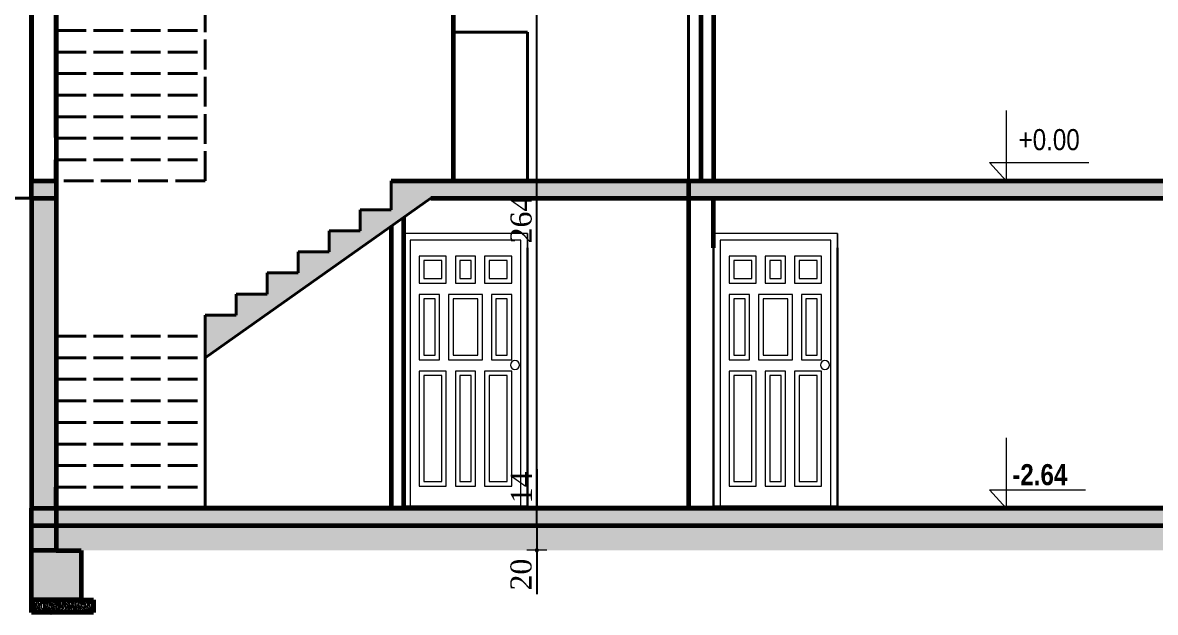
# Model space of a CAD drawing. Header units: millimetres. Extents: x -4146 to 23, y -2153 to 7365.
# Drawn here: x -2725 to -1812, y 3466 to 3942 of the extents above; entities that cross this region are included whole.
import ezdxf

# ---------------------------------------------------------------- set-up
doc = ezdxf.new("R2010")
doc.units = ezdxf.units.MM
doc.linetypes.add('ACAD_ISO02W100', pattern=[15, 12, -3])
for name, color, linetype, lineweight in [('.. menuiserie', 40, 'Continuous', 20), ('Cotation', 242, 'Continuous', 20), ('ESC', 111, 'Continuous', 40), ('HA', 8, 'Continuous', 20), ('minuiserue', 3, 'Continuous', 30), ('MUR', 6, 'Continuous', 60)]:
    doc.layers.add(name, color=color, linetype=linetype, lineweight=lineweight)
doc.styles.add('cotation', font='times.ttf', dxfattribs={"height": 17})
doc.styles.add('Technic', font='ARIALN.TTF', dxfattribs={"height": 17})
doc.dimstyles.new('ech-100', dxfattribs={"dimtxt": 17, "dimasz": 0.02, "dimexe": 1.25, "dimexo": 0.625, "dimgap": 4, "dimtad": 1, "dimdec": 0, "dimtxsty": 'cotation', "dimblk": 'cotation', "dimcen": 2, "dimse1": 1, "dimse2": 1, "dimadec": 0, "dimazin": 0, "dimtfac": 1, "dimtdec": 0, "dimtix": 1, "dimtmove": 0, "dimatfit": 3, "dimldrblk": 'cotation', "dimfxl": 1.25, "dimtolj": 1, "dimarcsym": 0})

# ---------------------------------------------------------------- blocks, each defined once
blk = doc.blocks.new('P100X220')
for p, q in [((0, 220), (100, 220)), ((0, 220), (0, 0)), ((0, 0), (0, 220)), ((100, 220), (100, 0)), ((100, 220), (100, 0)), ((5.45, 214.55), (94.55, 214.55)), ((5.45, 0), (5.45, 214.55)), ((94.55, 214.55), (94.55, 0)), ((0, 0), (100, 0))]:
    blk.add_line(p, q)
for points in [[(12.73, 201.82), (34.55, 201.82), (34.55, 180), (12.73, 180)], [(41.82, 201.82), (58.18, 201.82), (58.18, 180), (41.82, 180)], [(65.45, 201.82), (87.27, 201.82), (87.27, 180), (65.45, 180)], [(16.36, 198.18), (30.91, 198.18), (30.91, 183.64), (16.36, 183.64)], [(45.45, 198.18), (54.55, 198.18), (54.55, 183.64), (45.45, 183.64)], [(69.09, 198.18), (83.64, 198.18), (83.64, 183.64), (69.09, 183.64)], [(12.73, 170.91), (29.09, 170.91), (29.09, 118.18), (12.73, 118.18)], [(16.36, 167.27), (25.45, 167.27), (25.45, 121.82), (16.36, 121.82)], [(36.36, 170.91), (63.64, 170.91), (63.64, 118.18), (36.36, 118.18)], [(40, 167.27), (60, 167.27), (60, 121.82), (40, 121.82)], [(70.91, 170.91), (87.27, 170.91), (87.27, 118.18), (70.91, 118.18)], [(74.55, 167.27), (83.64, 167.27), (83.64, 121.82), (74.55, 121.82)], [(12.73, 109.09), (34.55, 109.09), (34.55, 16.36), (12.73, 16.36)], [(16.36, 105.45), (30.91, 105.45), (30.91, 20), (16.36, 20)], [(41.82, 109.09), (58.18, 109.09), (58.18, 16.36), (41.82, 16.36)], [(45.45, 105.45), (54.55, 105.45), (54.55, 20), (45.45, 20)], [(65.45, 109.09), (87.27, 109.09), (87.27, 16.36), (65.45, 16.36)], [(69.09, 105.45), (83.64, 105.45), (83.64, 20), (69.09, 20)]]:
    blk.add_lwpolyline(points, close=True)
blk.add_circle((10.12, 113.95), 3.64)
blk = doc.blocks.new('cotation')
at = {"layer": 'Cotation'}
h = blk.add_hatch(color=256, dxfattribs=at)
h.paths.add_polyline_path([(57.15, 0), (62.15, 0, 0.41421356), (0, 62.15), (0, 57.15, -0.41421356)])
h.paths.add_polyline_path([(0, -57.15), (0, -62.15, 0.41421356), (62.15, 0), (57.15, 0, -0.41421356)])
h.paths.add_polyline_path([(0, -62.15), (0, -57.15, -0.41421356), (-57.15, 0), (-62.15, 0, 0.41421356)])
h.paths.add_polyline_path([(0, 57.15), (0, 62.15, 0.41421356), (-62.15, 0), (-57.15, 0, -0.41421356)])
for p, q in [((-152.4, 0), (152.4, 0)), ((0, 406.4), (0, -406.4))]:
    blk.add_line(p, q, dxfattribs=at)
for radius, start, end in [(62.15, 0, 180), (62.15, 180, 0), (57.15, 0, 180), (57.15, 180, 0)]:
    blk.add_arc((0, 0), radius, start, end, dxfattribs=at)
blk = doc.blocks.new('*D308')
at = {"layer": 'Defpoints', "color": 0}
for p in [(-2329.8, 3536.25), (-2310.52, 3536.25), (-2329.8, 3516.25)]:
    blk.add_point(p, dxfattribs=at)
at = {"layer": 'HA', "color": 0, "lineweight": -2}
for p, q in [((-2310.52, 3536.23), (-2310.52, 3516.27)), ((-2310.52, 3516.25), (-2310.52, 3480.83))]:
    blk.add_line(p, q, dxfattribs=at)
at = {"layer": 'HA', "color": 0, "lineweight": -2, "xscale": 0.02, "yscale": 0.02, "zscale": 0.02}
for p, rotation in [((-2310.52, 3536.25), 90), ((-2310.52, 3516.25), 270)]:
    blk.add_blockref('cotation', p, dxfattribs=dict(at, rotation=rotation))
at = {"layer": 'HA', "color": 0, "insert": (-2323.17, 3496.67), "char_height": 17, "attachment_point": 5, "rotation": 90, "style": 'cotation'}
blk.add_mtext('\\A1;20', dxfattribs=at)
blk = doc.blocks.new('*D309')
at = {"layer": 'Defpoints', "color": 0}
for p in [(-2310.51, 3550.23), (-2310.51, 3550.23), (-2341.3, 3536.23)]:
    blk.add_point(p, dxfattribs=at)
at = {"layer": 'HA', "color": 0, "lineweight": -2}
for p, q in [((-2310.51, 3581.66), (-2310.51, 3550.23)), ((-2310.51, 3536.25), (-2310.51, 3550.21))]:
    blk.add_line(p, q, dxfattribs=at)
at = {"layer": 'HA', "color": 0, "lineweight": -2, "xscale": 0.02, "yscale": 0.02, "zscale": 0.02}
for p, rotation in [((-2310.51, 3550.23), 90), ((-2310.51, 3536.23), 270)]:
    blk.add_blockref('cotation', p, dxfattribs=dict(at, rotation=rotation))
at = {"layer": 'HA', "color": 0, "insert": (-2323.01, 3567.01), "char_height": 17, "attachment_point": 5, "rotation": 90, "style": 'cotation'}
blk.add_mtext('\\A1;14', dxfattribs=at)
blk = doc.blocks.new('*D310')
at = {"layer": 'Defpoints', "color": 0}
for p in [(-2310.43, 3814.23), (-2292.63, 3814.23), (-2292.63, 3550.23)]:
    blk.add_point(p, dxfattribs=at)
at = {"layer": 'HA', "color": 0, "lineweight": -2}
blk.add_line((-2310.43, 3550.25), (-2310.43, 3814.21), dxfattribs=at)
at = {"layer": 'HA', "color": 0, "lineweight": -2, "xscale": 0.02, "yscale": 0.02, "zscale": 0.02}
for p, rotation in [((-2310.43, 3814.23), 90), ((-2310.43, 3550.23), 270)]:
    blk.add_blockref('cotation', p, dxfattribs=dict(at, rotation=rotation))
at = {"layer": 'HA', "color": 0, "insert": (-2323.08, 3783.09), "char_height": 17, "attachment_point": 5, "rotation": 90, "style": 'cotation'}
blk.add_mtext('\\A1;264', dxfattribs=at)
blk = doc.blocks.new('*D311')
at = {"layer": 'Defpoints', "color": 0}
for p in [(-2313.06, 4238.83), (-2310.43, 4238.83), (-2292.63, 3814.23)]:
    blk.add_point(p, dxfattribs=at)
at = {"layer": 'HA', "color": 0, "lineweight": -2}
blk.add_line((-2310.43, 3814.25), (-2310.43, 4238.81), dxfattribs=at)
at = {"layer": 'HA', "color": 0, "lineweight": -2, "xscale": 0.02, "yscale": 0.02, "zscale": 0.02}
for p, rotation in [((-2310.43, 4238.83), 90), ((-2310.43, 3814.23), 270)]:
    blk.add_blockref('cotation', p, dxfattribs=dict(at, rotation=rotation))
at = {"layer": 'HA', "color": 0, "insert": (-2323.08, 4026.53), "char_height": 17, "attachment_point": 5, "rotation": 90, "style": 'cotation'}
blk.add_mtext('\\A1;425', dxfattribs=at)

msp = doc.modelspace()

# ---------------------------------------------------------------- hatches: boundary and pattern name
at = {"layer": 'HA'}
h = msp.add_hatch(dxfattribs=at)
h.set_pattern_fill('GRAVEL', color=256, scale=2, style=0)
h.set_pattern_definition([(228.0128, (572.3263, 12247.7046), (-406.4003453, -457.2005618), [6.83442, -676.61]), (184.9697, (567.7543, 12242.6246), (609.6009861, 50.7996415), [11.7281, -1161.08]), (132.5104, (556.0703, 12241.6086), (507.9996304, -558.8005458), [8.26964, -818.694]), (267.2737, (536.2583, 12228.9086), (50.7997794, 1015.99967307), [10.6801, -1057.328]), (292.8337, (535.7503, 12218.2406), (-254.0007211, 609.6003466), [10.47268, -1036.796]), (357.2737, (539.8143, 12208.5886), (-1015.99967307, 50.7997794), [10.6801, -1057.328]), (37.6942, (550.4823, 12208.0806), (-660.40041722, -507.99954714), [14.12388, -1398.262]), (72.2553, (561.6583, 12216.7166), (355.6007113, 1117.60032412), [13.3344, -1320.106]), (121.4296, (565.7223, 12229.4166), (-406.4001047, 660.3992232), [10.71626, -1060.91]), (175.2364, (560.1343, 12238.5606), (558.799561, -50.7995233), [12.23426, -599.478]), (222.3974, (547.9423, 12239.5766), (-609.60001834, -558.799273), [15.82156, -1566.336]), (138.8141, (586.5503, 12228.4006), (-355.5997735, 304.7995311), [5.4001, -534.612]), (171.4692, (582.4863, 12231.9566), (660.3989919, -101.600256), [10.27364, -1017.092]), (225, (572.326, 12233.48), (-1e-14, -50.79997), [7.18418, -64.6578]), (203.1986, (568.7703, 12239.5766), (254.0008565, 101.6004455), [3.86882, -383.012]), (291.8014, (565.214, 12238.053), (-50.800036, 152.400098), [5.47132, -268.096]), (30.9638, (567.246, 12232.9726), (152.399839, 101.600079), [8.8864, -287.326]), (161.5651, (574.866, 12237.545), (101.600046, -50.799924), [6.42574, -154.218]), (16.3895, (535.7503, 12238.0526), (508.0002803, 152.399683), [9.00176, -891.176]), (70.3462, (544.3863, 12240.5926), (-203.1994338, -558.7992098), [7.55198, -747.644]), (293.1986, (574.8663, 12247.7046), (-101.6004455, 254.0008565), [7.7376, -379.144]), (343.6105, (577.9143, 12240.5926), (-508.0002803, 152.399683), [9.00176, -891.176]), (339.444, (535.7503, 12206.5566), (-254.0003153, 101.5998767), [8.6807, -425.354]), (294.7751, (543.8783, 12203.5086), (-253.9994081, 558.7997405), [7.27344, -720.072]), (66.8014, (575.3743, 12196.9046), (101.6004455, 254.0008565), [7.7376, -379.144]), (17.354, (578.4223, 12204.0166), (-660.4000356, -203.1996935), [8.51566, -843.048]), (69.444, (550.4823, 12196.9046), (-101.5998767, -254.0003153), [4.34036, -429.696]), (101.3099, (572.326, 12196.905), (-50.799749, 203.199349), [2.5903, -256.44]), (165.9638, (571.818, 12199.445), (152.400107, -50.799912), [10.47268, -198.981]), (186.009, (561.6583, 12201.9846), (507.9992509, 50.7998814), [9.70534, -960.828]), (303.6901, (567.246, 12228.4), (-50.800017, 101.599902), [7.32648, -175.8356]), (353.1572, (571.3103, 12222.3046), (863.60035713, -101.60045503), [12.79114, -1266.32]), (60.9454, (584.0103, 12220.7806), (-203.1995273, -355.5991522), [5.23016, -517.788]), (90, (586.55, 12225.353), (-50.8, 50.8), [3.048, -47.752]), (120.2564, (560.6423, 12203.5086), (203.1995693, -355.5998206), [7.05734, -698.678]), (48.0128, (557.0863, 12209.6046), (406.4003453, 457.2005618), [13.66886, -669.776]), (0, (566.23, 12219.765), (50.8, 50.8), [13.208, -37.592]), (325.3048, (579.4383, 12219.7646), (-507.9991198, 355.6000338), [8.0322, -795.186]), (254.0546, (586.042, 12215.1926), (-50.8001296, -203.200484), [7.39658, -362.434]), (207.646, (584.0103, 12208.0806), (-965.199661, -508.0003195), [12.0429, -1192.25]), (175.4261, (573.3423, 12202.4926), (-660.4001521, 50.79975422), [12.74058, -1261.316]), (175.4261, (573.3423, 12202.4926), (-660.4001521, 50.79975422), [12.74058, -1261.316])])
h.paths.add_polyline_path([(-1237.292, 3536.214), (-2698.054, 3536.214), (-2698.054, 3516.214), (-1237.292, 3516.214)])
h = msp.add_hatch(dxfattribs=at)
h.set_pattern_fill('GRAVEL', color=256, scale=2, style=0)
h.set_pattern_definition([(311.9872, (-4507.672, 12247.7046), (406.4003453, -457.2005618), [6.83442, -676.61]), (355.0303, (-4503.1001, 12242.6246), (-609.6009861, 50.7996415), [11.7281, -1161.08]), (47.4896, (-4491.416, 12241.6086), (-507.9996304, -558.8005458), [8.26964, -818.694]), (272.7263, (-4471.6041, 12228.9086), (-50.7997794, 1015.99967307), [10.6801, -1057.328]), (247.1663, (-4471.0961, 12218.2406), (254.0007211, 609.6003466), [10.47268, -1036.796]), (182.7263, (-4475.1601, 12208.5886), (1015.99967307, 50.7997794), [10.6801, -1057.328]), (142.3058, (-4485.8281, 12208.0806), (660.40041722, -507.99954714), [14.12388, -1398.262]), (107.7447, (-4497.0041, 12216.7166), (-355.6007113, 1117.60032412), [13.3344, -1320.106]), (58.5704, (-4501.0681, 12229.4166), (406.4001047, 660.3992232), [10.71626, -1060.91]), (4.7636, (-4495.48, 12238.5606), (-558.799561, -50.7995233), [12.23426, -599.478]), (317.6026, (-4483.2881, 12239.5766), (609.60001834, -558.799273), [15.82156, -1566.336]), (41.1859, (-4521.896, 12228.4006), (355.5997735, 304.7995311), [5.4001, -534.612]), (8.5308, (-4517.832, 12231.9566), (-660.3989919, -101.600256), [10.27364, -1017.092]), (315, (-4507.672, 12233.48), (1e-14, -50.79997), [7.18418, -64.6578]), (336.8014, (-4504.116, 12239.5766), (-254.0008565, 101.6004455), [3.86882, -383.012]), (248.1986, (-4500.56, 12238.053), (50.800036, 152.400098), [5.47132, -268.096]), (149.0362, (-4502.592, 12232.9726), (-152.399839, 101.600079), [8.8864, -287.326]), (18.4349, (-4510.212, 12237.545), (-101.600046, -50.799924), [6.42574, -154.218]), (163.6105, (-4471.096, 12238.0526), (-508.0002803, 152.399683), [9.00176, -891.176]), (109.6538, (-4479.732, 12240.5926), (203.1994338, -558.7992098), [7.55198, -747.644]), (246.8014, (-4510.212, 12247.7046), (101.6004455, 254.0008565), [7.7376, -379.144]), (196.3895, (-4513.26, 12240.5926), (508.0002803, 152.399683), [9.00176, -891.176]), (200.556, (-4471.096, 12206.5566), (254.0003153, 101.5998767), [8.6807, -425.354]), (245.2249, (-4479.224, 12203.5086), (253.9994081, 558.7997405), [7.27344, -720.072]), (113.1986, (-4510.72, 12196.9046), (-101.6004455, 254.0008565), [7.7376, -379.144]), (162.646, (-4513.768, 12204.0166), (660.4000356, -203.1996935), [8.51566, -843.048]), (110.556, (-4485.828, 12196.9046), (101.5998767, -254.0003153), [4.34036, -429.696]), (78.6901, (-4507.672, 12196.905), (50.799749, 203.199349), [2.5903, -256.44]), (14.0362, (-4507.164, 12199.445), (-152.400107, -50.799912), [10.47268, -198.981]), (353.991, (-4497.004, 12201.9846), (-507.9992509, 50.7998814), [9.70534, -960.828]), (236.3099, (-4502.592, 12228.4), (50.800017, 101.599902), [7.32648, -175.8356]), (186.8428, (-4506.6561, 12222.3046), (-863.60035713, -101.60045503), [12.79114, -1266.32]), (119.0546, (-4519.356, 12220.7806), (203.1995273, -355.5991522), [5.23016, -517.788]), (90, (-4521.896, 12225.353), (50.8, 50.8), [3.048, -47.752]), (59.7436, (-4495.988, 12203.5086), (-203.1995693, -355.5998206), [7.05734, -698.678]), (131.9872, (-4492.432, 12209.6046), (-406.4003453, 457.2005618), [13.66886, -669.776]), (180, (-4501.576, 12219.765), (-50.8, 50.8), [13.208, -37.592]), (214.6952, (-4514.784, 12219.7646), (507.9991198, 355.6000338), [8.0322, -795.186]), (285.9454, (-4521.388, 12215.1926), (50.8001296, -203.200484), [7.39658, -362.434]), (332.354, (-4519.3561, 12208.0806), (965.199661, -508.0003195), [12.0429, -1192.25]), (4.5739, (-4508.6881, 12202.4926), (660.4001521, 50.79975422), [12.74058, -1261.316]), (4.5739, (-4508.6881, 12202.4926), (660.4001521, 50.79975422), [12.74058, -1261.316])])
h.paths.add_polyline_path([(-2698.054, 3536.214), (-1237.292, 3536.214), (-1237.292, 3516.214), (-2698.054, 3516.214)])
at = {"layer": 'MUR'}
for points in [[(-2698.054, 3814.214), (-2718.054, 3814.214), (-2718.054, 3800.214), (-2698.054, 3800.214)], [(-2718.054, 3550.214), (-2698.054, 3550.214), (-2698.054, 3567.214), (-2698.054, 3800.214), (-2718.054, 3800.214)], [(-2698.054, 3550.214), (-2698.054, 3536.214), (-1237.292, 3536.214), (-1237.292, 3550.214)], [(-2678.054, 3516.214), (-2698.054, 3516.214), (-2718.054, 3516.214), (-2718.054, 3476.214), (-2698.054, 3476.214), (-2678.054, 3476.214)]]:
    msp.add_hatch(color=256, dxfattribs=at).paths.add_polyline_path(points)
h = msp.add_hatch(color=256, dxfattribs=at)
h.paths.add_polyline_path([(-2396.076, 3800.214), (-2188.05, 3800.214), (-2188.05, 3814.214), (-2428.054, 3814.214), (-2428.054, 3808.014), (-2428.054, 3791.014), (-2453.054, 3791.014), (-2453.054, 3774.014), (-2478.054, 3774.014), (-2478.054, 3757.014), (-2503.054, 3757.014), (-2503.054, 3740.014), (-2528.054, 3740.014), (-2528.054, 3723.014), (-2553.054, 3723.014), (-2553.054, 3706.014), (-2578.054, 3706.014), (-2578.054, 3689.014), (-2578.054, 3671.614)])
h.paths.add_polyline_path([(-1237.292, 3814.214), (-2188.05, 3814.214), (-2188.05, 3800.214), (-1237.292, 3800.214)])
h.paths.add_polyline_path([(-1217.292, 3814.214), (-1237.292, 3814.214), (-1237.292, 3800.214), (-1217.292, 3800.214)])
h = msp.add_hatch(color=256, dxfattribs=at)
h.paths.add_polyline_path([(-2718.054, 3536.214), (-2718.054, 3516.214), (-2698.054, 3516.214), (-2698.054, 3536.214)])
h.paths.add_polyline_path([(-2718.054, 3550.214), (-2718.054, 3536.214), (-2698.054, 3536.214), (-2698.054, 3550.214)])
h.paths.add_polyline_path([(-1217.292, 3536.214), (-1217.292, 3550.214), (-1237.292, 3550.214), (-1237.292, 3536.214)])
h.paths.add_polyline_path([(-1217.292, 3516.214), (-1217.292, 3536.214), (-1237.292, 3536.214), (-1237.292, 3516.214)])
h = msp.add_hatch(color=256, dxfattribs=at)
h.paths.add_polyline_path([(-1217.292, 3536.214), (-1217.292, 3516.214), (-1237.292, 3516.214), (-1237.292, 3536.214)])
h.paths.add_polyline_path([(-1217.292, 3550.214), (-1217.292, 3536.214), (-1237.292, 3536.214), (-1237.292, 3550.214)])
h.paths.add_polyline_path([(-2718.054, 3536.214), (-2718.054, 3550.214), (-2698.054, 3550.214), (-2698.054, 3536.214)])
h.paths.add_polyline_path([(-2718.054, 3516.214), (-2718.054, 3536.214), (-2698.054, 3536.214), (-2698.054, 3516.214)])
h = msp.add_hatch(dxfattribs=at)
h.set_pattern_fill('AR-CONC', color=256, scale=0.02, style=0)
h.set_pattern_definition([(50, (535.7503, 12196.9046), (3.6436934, -0.3187817), [0.381, -4.191]), (355, (535.7503, 12196.9046), (-0.7048565, 3.8211329), [0.3048, -3.3528]), (100.451, (536.054, 12196.878), (2.93885, 3.5023338), [0.3238, -3.5618]), (46.1842, (535.7503, 12197.9206), (5.4215808, -0.8408466), [0.5715, -6.2865]), (96.6356, (536.202, 12197.8505), (4.7480847, 4.948511), [0.4857, -5.3427]), (351.184, (535.7503, 12197.9206), (4.748092, 4.9485024), [0.4572, -5.0292]), (21, (536.2583, 12197.6666), (3.0322976, -2.0453104), [0.381, -4.191]), (326, (536.2583, 12197.6666), (1.2360406, 3.6837593), [0.3048, -3.3528]), (71.4514, (536.511, 12197.496), (4.2683298, 1.6384572), [0.3238, -3.5618]), (37.5, (535.7503, 12196.9046), (0.06177207, 1.69110078), [0, -3.31216, 0, -3.4036, 0, -3.3655]), (7.5, (535.7503, 12196.9046), (1.33639325, 2.0036115), [0, -1.94056, 0, -3.23596, 0, -1.2827]), (327.5, (534.6175, 12196.9046), (2.7118119, -0.11457488), [0, -1.27, 0, -3.9624, 0, -5.2578]), (317.5, (534.1095, 12196.9046), (2.9625836, 0.5085298), [0, -1.651, 0, -2.63144, 0, -3.7338])])
h.paths.add_polyline_path([(-2678.054, 3476.214), (-2698.054, 3476.214), (-2718.054, 3476.214), (-2718.054, 3466.214), (-2668.054, 3466.214), (-2668.054, 3476.214)])

# ---------------------------------------------------------------- linework, layer by layer
at = {"layer": 'ESC'}
for p, q in [((-2188.05, 4224.814), (-2188.05, 3814.214)), ((-2318.054, 3934.214), (-2378.054, 3934.214)), ((-2318.054, 3934.214), (-2318.054, 3814.214)), ((-2428.054, 3808.014), (-2428.054, 3814.214)), ((-2428.054, 3791.014), (-2428.054, 3808.014)), ((-2718.054, 3800.214), (-2763.051, 3800.214)), ((-2578.054, 3671.614), (-2396.076, 3800.214)), ((-2453.054, 3774.014), (-2453.054, 3791.014)), ((-2453.054, 3791.014), (-2428.054, 3791.014)), ((-2478.054, 3757.014), (-2478.054, 3774.014)), ((-2478.054, 3774.014), (-2453.054, 3774.014)), ((-2503.054, 3740.014), (-2503.054, 3757.014)), ((-2503.054, 3757.014), (-2478.054, 3757.014)), ((-2528.054, 3723.014), (-2528.054, 3740.014)), ((-2528.054, 3740.014), (-2503.054, 3740.014)), ((-2553.054, 3706.014), (-2553.054, 3723.014)), ((-2553.054, 3723.014), (-2528.054, 3723.014)), ((-2578.054, 3706.014), (-2578.054, 3550.214)), ((-2578.054, 3689.014), (-2578.054, 3706.014)), ((-2578.054, 3706.014), (-2553.054, 3706.014))]:
    msp.add_line(p, q, dxfattribs=at)
at = {"layer": 'ESC', "linetype": 'ACAD_ISO02W100', "ltscale": 2}
for p, q in [((-2578.054, 3814.214), (-2578.054, 4094.414)), ((-2698.054, 3935.614), (-2578.054, 3935.614)), ((-2698.054, 3935.614), (-2578.054, 3935.614)), ((-2698.054, 3918.214), (-2578.054, 3918.214)), ((-2698.054, 3918.214), (-2578.054, 3918.214)), ((-2698.054, 3900.814), (-2578.054, 3900.814)), ((-2698.054, 3900.814), (-2578.054, 3900.814)), ((-2698.054, 3883.414), (-2578.054, 3883.414)), ((-2698.054, 3883.414), (-2578.054, 3883.414)), ((-2698.054, 3883.414), (-2578.054, 3883.414)), ((-2698.054, 3883.414), (-2578.054, 3883.414)), ((-2698.054, 3866.014), (-2578.054, 3866.014)), ((-2698.054, 3866.014), (-2578.054, 3866.014)), ((-2698.054, 3866.014), (-2578.054, 3866.014)), ((-2698.054, 3866.014), (-2578.054, 3866.014)), ((-2698.054, 3848.614), (-2578.054, 3848.614)), ((-2698.054, 3848.614), (-2578.054, 3848.614)), ((-2698.054, 3848.614), (-2578.054, 3848.614)), ((-2698.054, 3848.614), (-2578.054, 3848.614)), ((-2698.054, 3831.214), (-2578.054, 3831.214)), ((-2698.054, 3831.214), (-2578.054, 3831.214)), ((-2698.054, 3831.214), (-2578.054, 3831.214)), ((-2698.054, 3831.214), (-2578.054, 3831.214)), ((-2578.054, 3814.214), (-2698.054, 3814.214)), ((-2698.054, 3689.014), (-2578.054, 3689.014)), ((-2698.054, 3671.614), (-2578.054, 3671.614)), ((-2698.054, 3671.614), (-2578.054, 3671.614)), ((-2698.054, 3654.214), (-2578.054, 3654.214)), ((-2698.054, 3654.214), (-2578.054, 3654.214)), ((-2698.054, 3636.814), (-2578.054, 3636.814)), ((-2698.054, 3636.814), (-2578.054, 3636.814)), ((-2698.054, 3619.414), (-2578.054, 3619.414)), ((-2698.054, 3619.414), (-2578.054, 3619.414)), ((-2698.054, 3619.414), (-2578.054, 3619.414)), ((-2698.054, 3619.414), (-2578.054, 3619.414)), ((-2698.054, 3602.014), (-2578.054, 3602.014)), ((-2698.054, 3602.014), (-2578.054, 3602.014)), ((-2698.054, 3602.014), (-2578.054, 3602.014)), ((-2698.054, 3602.014), (-2578.054, 3602.014)), ((-2698.054, 3584.614), (-2578.054, 3584.614)), ((-2698.054, 3584.614), (-2578.054, 3584.614)), ((-2698.054, 3584.614), (-2578.054, 3584.614)), ((-2698.054, 3584.614), (-2578.054, 3584.614)), ((-2698.054, 3567.214), (-2578.054, 3567.214)), ((-2698.054, 3567.214), (-2578.054, 3567.214)), ((-2698.054, 3567.214), (-2578.054, 3567.214)), ((-2698.054, 3567.214), (-2578.054, 3567.214))]:
    msp.add_line(p, q, dxfattribs=at)
at = {"layer": 'HA'}
for p, q in [((-1931.955, 3870.989), (-1931.955, 3814.214)), ((-1931.955, 3814.214), (-1945.513, 3829.053)), ((-1945.513, 3829.053), (-1895.803, 3829.053)), ((-1895.803, 3829.053), (-1865.392, 3829.053)), ((-2716.365, 3815.053), (-2700.976, 3815.053)), ((-1931.955, 3606.989), (-1931.955, 3550.214)), ((-1931.955, 3550.214), (-1945.513, 3565.053)), ((-1945.513, 3565.053), (-1895.803, 3565.053)), ((-1895.803, 3565.053), (-1867.89, 3565.053))]:
    msp.add_line(p, q, dxfattribs=at)
at = {"layer": 'minuiserue'}
for p, q in [((-2318.054, 3760.214), (-2318.054, 3550.214)), ((-2168.054, 3760.214), (-2168.054, 3550.214)), ((-2068.054, 3760.214), (-2068.054, 3550.214)), ((-2068.054, 3550.214), (-2068.054, 3760.214))]:
    msp.add_line(p, q, dxfattribs=at)
at = {"layer": 'MUR', "ltscale": 5}
for p, q in [((-2718.054, 3814.214), (-2718.054, 5437.014)), ((-2698.054, 3849.214), (-2698.054, 5397.014))]:
    msp.add_line(p, q, dxfattribs=at)
at = {"layer": 'MUR'}
for p, q in [((-2718.054, 4234.214), (-2718.054, 3814.214)), ((-2698.054, 4234.214), (-2698.054, 3814.214)), ((-2378.054, 4238.814), (-2378.054, 3814.214)), ((-2168.05, 4238.814), (-2168.05, 3814.214)), ((-2178.05, 3814.214), (-2178.05, 4224.814)), ((-2698.054, 3814.214), (-2698.054, 3831.214)), ((-2718.054, 3814.214), (-2698.054, 3814.214)), ((-2718.054, 3800.214), (-2718.054, 3814.214)), ((-2698.054, 3814.214), (-2698.054, 3550.214)), ((-2428.054, 3814.214), (-1218.054, 3814.214)), ((-2188.05, 3814.214), (-2188.05, 3550.214)), ((-2718.054, 3800.214), (-2698.054, 3800.214)), ((-2718.054, 3800.214), (-2718.054, 3550.214)), ((-2396.076, 3800.214), (-1217.292, 3800.214)), ((-2168.054, 3760.214), (-2168.054, 3800.214)), ((-2418.054, 3784.683), (-2418.054, 3550.214)), ((-2428.054, 3777.616), (-2428.054, 3550.214)), ((-2718.054, 3686.214), (-2718.054, 3550.214)), ((-2698.054, 3550.214), (-2698.054, 3567.214)), ((-2718.054, 3550.214), (-2598.054, 3550.214)), ((-2718.054, 3550.214), (-1217.292, 3550.214)), ((-2718.054, 3516.214), (-2718.054, 3550.214)), ((-2698.054, 3550.214), (-2698.054, 3516.214)), ((-1237.292, 3550.214), (-2698.054, 3550.214)), ((-2698.054, 3550.214), (-2698.054, 3536.214)), ((-2718.054, 3536.214), (-1217.292, 3536.214)), ((-2698.054, 3536.214), (-1237.292, 3536.214)), ((-2698.054, 3516.214), (-2718.054, 3516.214)), ((-2718.054, 3476.214), (-2718.054, 3516.214)), ((-2698.054, 3516.214), (-2678.054, 3516.214)), ((-2678.054, 3516.214), (-2678.054, 3476.214)), ((-2698.054, 3476.214), (-2718.054, 3476.214)), ((-2718.054, 3466.214), (-2718.054, 3476.214)), ((-2678.054, 3476.214), (-2698.054, 3476.214)), ((-2678.054, 3476.214), (-2668.054, 3476.214)), ((-2668.054, 3476.214), (-2668.054, 3466.214)), ((-2668.054, 3466.214), (-2718.054, 3466.214))]:
    msp.add_line(p, q, dxfattribs=at)

# ---------------------------------------------------------------- block references
at = {"layer": '.. menuiserie', "xscale": -1}
for p in [(-2318.054, 3551.775), (-2068.054, 3551.775)]:
    msp.add_blockref('P100X220', p, dxfattribs=at)

# ---------------------------------------------------------------- texts
at = {"layer": 'HA', "char_height": 17, "attachment_point": 1, "style": 'Technic'}
for s, insert in [('+0.00', (-1921.929, 3856.048)), ('{\\fArial Narrow|b1|i0|c0|p34;-2.64}', (-1927.024, 3585.797))]:
    msp.add_mtext_dynamic_manual_height_columns(s, width=43.68538, gutter_width=12.5, heights=[0], dxfattribs=dict(at, insert=insert))

# ---------------------------------------------------------------- dimensions: what is measured, and where the dimension line sits
at = {"layer": 'HA'}
dim = msp.add_linear_dim(base=(-2310.429, 4238.834), p1=(-2292.628, 3814.234), p2=(-2313.058, 4238.834), angle=90, dimstyle='ech-100', override={"dimtmove": 1}, dxfattribs=at)
dim.commit()
dim.dimension.update_dxf_attribs({"geometry": '*D311', "text_midpoint": (-2323.077, 4026.534)})
for base, p1, p2, picture, middle in [((-2310.429, 3814.234), (-2292.628, 3550.234), (-2292.628, 3814.234), '*D310', (-2310.429, 3783.093)), ((-2310.521, 3536.254), (-2329.799, 3516.254), (-2329.799, 3536.254), '*D308', (-2310.521, 3496.669))]:
    dim = msp.add_linear_dim(base=base, p1=p1, p2=p2, angle=90, dimstyle='ech-100', dxfattribs=at)
    dim.commit()
    dim.dimension.update_dxf_attribs({"geometry": picture, "text_midpoint": middle, "dimtype": 160})
dim = msp.add_linear_dim(base=(-2310.513, 3550.234), p1=(-2341.303, 3536.234), p2=(-2310.513, 3550.234), angle=90, dimstyle='ech-100', override={"dimtmove": 1}, dxfattribs=at)
dim.commit()
dim.dimension.update_dxf_attribs({"geometry": '*D309', "text_midpoint": (-2310.513, 3567.012), "dimtype": 160})

doc.saveas('drawing.dxf')
